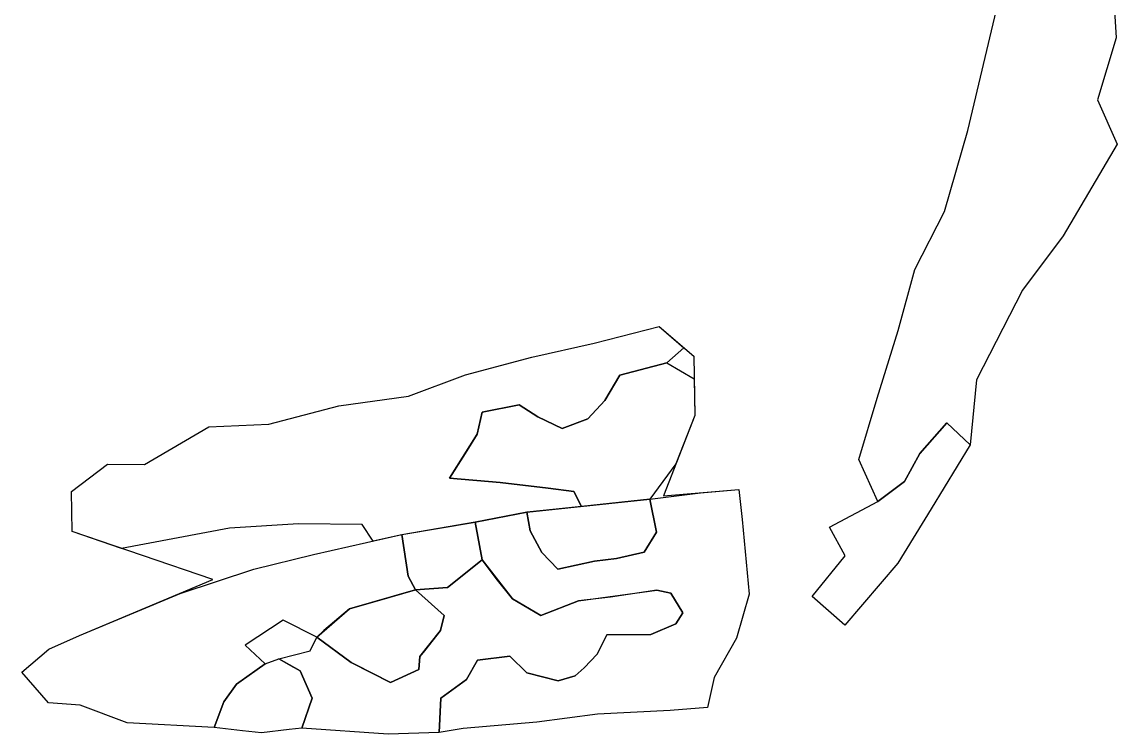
# Model space of a CAD drawing. Header units: metres. Extents: x 470001 to 470177, y 4349638 to 4349825.
# Drawn here: x 470000.6 to 470116, y 4349637.5 to 4349712.5 of the extents above; entities that cross this region are included whole.
import ezdxf

# ---------------------------------------------------------------- set-up
doc = ezdxf.new("R2010")
doc.units = ezdxf.units.M
for name, color, linetype in [('0.500-1.000', 4, 'Continuous'), ('1.000-1.500', 5, 'Continuous'), ('综合图_历史矿块', 7, 'Continuous')]:
    doc.layers.add(name, color=color, linetype=linetype)

msp = doc.modelspace()

# ---------------------------------------------------------------- linework, layer by layer
at = {"layer": '0.500-1.000', "color": 4, "lineweight": 30}
msp.add_lwpolyline([(470115.65, 4349715.41), (470115.92, 4349710.84), (470113.96, 4349704.32), (470116.02, 4349699.65), (470110.35, 4349690), (470106.06, 4349684.28), (470101.21, 4349674.83), (470100.54, 4349667.99), (470096.44, 4349661.24), (470092.91, 4349655.5), (470087.32, 4349648.99), (470083.89, 4349651.99), (470083.89, 4349651.99), (470087.36, 4349656.29), (470085.71, 4349659.31), (470090.82, 4349662.01), (470088.8, 4349666.43), (470090.73, 4349672.91), (470092.96, 4349680.04), (470094.72, 4349686.45), (470097.82, 4349692.57), (470100.28, 4349701.08), (470103.46, 4349714.4)], dxfattribs=at)
msp.add_lwpolyline([(470020.75, 4349653.78), (470005.9, 4349658.84), (470005.85, 4349663.07), (470009.65, 4349665.95), (470013.52, 4349665.92), (470020.33, 4349669.88), (470026.64, 4349670.16), (470034.01, 4349672.1), (470041.36, 4349673.1), (470047.35, 4349675.36), (470054.34, 4349677.22), (470060.93, 4349678.68), (470067.78, 4349680.45), (470071.41, 4349677.32), (470071.54, 4349671.08), (470068.21, 4349662.61), (470076.18, 4349663.27), (470076.52, 4349660.13), (470077.25, 4349652.24), (470075.93, 4349647.62), (470073.55, 4349643.49), (470072.87, 4349640.33), (470068.93, 4349639.99), (470061.27, 4349639.6), (470054.88, 4349638.78), (470047.12, 4349638.11), (470044.57, 4349637.69), (470039.2, 4349637.51), (470030.11, 4349638.14), (470028.79, 4349637.99), (470025.85, 4349637.64), (470023.85, 4349637.86), (470020.87, 4349638.2), (470011.72, 4349638.7), (470006.75, 4349640.56), (470003.43, 4349640.81), (470000.62, 4349644.03), (470003.47, 4349646.45), (470006.69, 4349647.9), (470020.75, 4349653.78)], close=True, dxfattribs=at)
at = {"layer": '1.000-1.500', "color": 5, "lineweight": 30}
msp.add_lwpolyline([(470115.65, 4349715.41), (470115.92, 4349710.84), (470113.96, 4349704.32), (470116.02, 4349699.65), (470110.35, 4349690), (470106.06, 4349684.28), (470101.21, 4349674.83), (470100.54, 4349667.99), (470096.44, 4349661.24), (470092.91, 4349655.5), (470087.32, 4349648.99), (470083.89, 4349651.99), (470083.89, 4349651.99), (470087.36, 4349656.29), (470085.71, 4349659.31), (470090.82, 4349662.01), (470088.8, 4349666.43), (470090.73, 4349672.91), (470092.96, 4349680.04), (470094.72, 4349686.45), (470097.82, 4349692.57), (470100.28, 4349701.08), (470103.46, 4349714.4)], dxfattribs=at)
msp.add_lwpolyline([(470020.75, 4349653.78), (470005.9, 4349658.84), (470005.85, 4349663.07), (470009.65, 4349665.95), (470013.52, 4349665.92), (470020.33, 4349669.88), (470026.64, 4349670.16), (470034.01, 4349672.1), (470041.36, 4349673.1), (470047.35, 4349675.36), (470054.34, 4349677.22), (470060.93, 4349678.68), (470067.78, 4349680.45), (470071.41, 4349677.32), (470071.54, 4349671.08), (470068.21, 4349662.61), (470076.18, 4349663.27), (470076.52, 4349660.13), (470077.25, 4349652.24), (470075.93, 4349647.62), (470073.55, 4349643.49), (470072.87, 4349640.33), (470068.93, 4349639.99), (470061.27, 4349639.6), (470054.88, 4349638.78), (470047.12, 4349638.11), (470044.57, 4349637.69), (470039.2, 4349637.51), (470030.11, 4349638.14), (470028.79, 4349637.99), (470025.85, 4349637.64), (470023.85, 4349637.86), (470020.87, 4349638.2), (470011.72, 4349638.7), (470006.75, 4349640.56), (470003.43, 4349640.81), (470000.62, 4349644.03), (470003.47, 4349646.45), (470006.69, 4349647.9), (470020.75, 4349653.78)], close=True, dxfattribs=at)
at = {"layer": '综合图_历史矿块', "color": 9}
msp.add_lwpolyline([(470115.65, 4349715.41), (470115.92, 4349710.84), (470113.96, 4349704.32), (470116.02, 4349699.65), (470110.35, 4349690), (470106.06, 4349684.28), (470101.21, 4349674.83), (470100.54, 4349667.99), (470098.07, 4349670.29), (470095.25, 4349667.07), (470093.61, 4349664.11), (470090.82, 4349662.01), (470090.82, 4349662.01), (470088.8, 4349666.43), (470090.73, 4349672.91), (470092.96, 4349680.04), (470094.72, 4349686.45), (470097.82, 4349692.57), (470100.28, 4349701.08), (470103.46, 4349714.4)], dxfattribs=at)
for points in [[(470029.75, 4349659.67), (470022.48, 4349659.22), (470011.11, 4349657.07), (470005.9, 4349658.84), (470005.85, 4349663.07), (470009.65, 4349665.95), (470013.52, 4349665.92), (470020.33, 4349669.88), (470026.64, 4349670.16), (470034.01, 4349672.1), (470041.36, 4349673.1), (470047.35, 4349675.36), (470054.34, 4349677.22), (470060.93, 4349678.68), (470067.78, 4349680.45), (470070.37, 4349678.21), (470068.58, 4349676.61), (470063.61, 4349675.31), (470062.06, 4349672.66), (470060.24, 4349670.72), (470057.56, 4349669.7), (470054.97, 4349670.92), (470053.01, 4349672.2), (470049.13, 4349671.43), (470048.58, 4349669.09), (470047.32, 4349667.06), (470045.69, 4349664.48), (470051.03, 4349664.01), (470056.07, 4349663.43), (470058.79, 4349663.06), (470059.57, 4349661.5), (470056.57, 4349661.17), (470053.82, 4349660.88), (470048.39, 4349659.84), (470040.64, 4349658.51), (470037.62, 4349657.84), (470036.48, 4349659.6), (470029.75, 4349659.67)], [(470059.57, 4349661.5), (470058.79, 4349663.06), (470056.07, 4349663.43), (470051.03, 4349664.01), (470045.69, 4349664.48), (470048.58, 4349669.09), (470049.13, 4349671.43), (470053.01, 4349672.2), (470054.97, 4349670.92), (470057.56, 4349669.7), (470060.24, 4349670.72), (470062.06, 4349672.66), (470063.61, 4349675.31), (470068.58, 4349676.61), (470071.46, 4349674.93), (470071.54, 4349671.08), (470069.54, 4349665.98), (470066.79, 4349662.27), (470059.57, 4349661.5)], [(470087.32, 4349648.99), (470083.89, 4349651.99), (470087.36, 4349656.29), (470085.71, 4349659.31), (470090.82, 4349662.01), (470093.61, 4349664.11), (470095.25, 4349667.07), (470098.07, 4349670.29), (470100.54, 4349667.99), (470096.44, 4349661.24), (470092.91, 4349655.5), (470087.32, 4349648.99)], [(470049.12, 4349655.87), (470048.39, 4349659.84), (470053.82, 4349660.88), (470054.19, 4349658.94), (470055.41, 4349656.65), (470057.09, 4349654.87), (470060.96, 4349655.73), (470063.28, 4349656.01), (470066.2, 4349656.67), (470067.49, 4349658.79), (470066.79, 4349662.27), (470072.14, 4349662.94), (470076.18, 4349663.27), (470076.52, 4349660.13), (470077.25, 4349652.24), (470075.93, 4349647.62), (470073.55, 4349643.49), (470072.87, 4349640.33), (470068.93, 4349639.99), (470061.27, 4349639.6), (470054.88, 4349638.78), (470047.12, 4349638.11), (470044.57, 4349637.69), (470044.76, 4349641.29), (470047.47, 4349643.25), (470048.63, 4349645.3), (470052.04, 4349645.71), (470053.82, 4349643.96), (470057.13, 4349643.14), (470058.91, 4349643.64), (470059.87, 4349644.48), (470061.24, 4349645.93), (470062.27, 4349647.98), (470066.88, 4349648), (470069.53, 4349649.12), (470070.25, 4349650.3), (470068.99, 4349652.36), (470067.53, 4349652.66), (470062.65, 4349651.95), (470059.27, 4349651.54), (470055.3, 4349650.01), (470052.31, 4349651.76), (470050.74, 4349653.72), (470049.12, 4349655.87)], [(470053.82, 4349660.88), (470066.79, 4349662.27), (470067.49, 4349658.79), (470066.2, 4349656.67), (470063.28, 4349656.01), (470060.96, 4349655.73), (470057.09, 4349654.87), (470055.41, 4349656.65), (470054.19, 4349658.94), (470053.82, 4349660.88)], [(470049.12, 4349655.87), (470045.45, 4349652.94), (470042.09, 4349652.71), (470041.31, 4349654.16), (470040.66, 4349658.52), (470048.39, 4349659.84), (470049.12, 4349655.87)], [(470000.62, 4349644.03), (470003.47, 4349646.45), (470006.69, 4349647.9), (470017.28, 4349652.33), (470025.07, 4349654.87), (470031.34, 4349656.43), (470040.66, 4349658.52), (470041.31, 4349654.16), (470042.09, 4349652.71), (470035.13, 4349650.71), (470032.42, 4349648.44), (470031.69, 4349647.74), (470028.16, 4349649.5), (470024.15, 4349646.88), (470026.25, 4349644.91), (470023.22, 4349642.76), (470021.9, 4349640.9), (470020.87, 4349638.2), (470011.72, 4349638.7), (470006.75, 4349640.56), (470003.43, 4349640.81), (470000.62, 4349644.03)], [(470027.68, 4349645.43), (470030.99, 4349646.3), (470031.69, 4349647.74), (470035.32, 4349645.04), (470039.47, 4349642.96), (470042.45, 4349644.32), (470042.56, 4349645.67), (470044.74, 4349648.41), (470045.1, 4349650.01), (470042.09, 4349652.71), (470045.45, 4349652.94), (470049.12, 4349655.87), (470052.31, 4349651.76), (470055.3, 4349650.01), (470059.27, 4349651.54), (470067.53, 4349652.66), (470068.99, 4349652.36), (470070.25, 4349650.3), (470069.53, 4349649.12), (470066.88, 4349648), (470062.27, 4349647.98), (470061.24, 4349645.93), (470059.87, 4349644.48), (470058.91, 4349643.64), (470057.13, 4349643.14), (470053.82, 4349643.96), (470052.04, 4349645.71), (470048.63, 4349645.3), (470047.47, 4349643.25), (470044.76, 4349641.29), (470044.57, 4349637.69), (470039.2, 4349637.51), (470030.11, 4349638.14), (470031.2, 4349641.3), (470029.95, 4349644.18), (470027.68, 4349645.43)], [(470045.1, 4349650.01), (470044.74, 4349648.41), (470043.05, 4349646.28), (470042.56, 4349645.67), (470042.45, 4349644.32), (470039.47, 4349642.96), (470035.74, 4349644.83), (470035.32, 4349645.04), (470031.69, 4349647.74), (470035.13, 4349650.71), (470038.1, 4349651.56), (470042.09, 4349652.71), (470045.1, 4349650.01)], [(470028.92, 4349644.75), (470029.95, 4349644.18), (470031.2, 4349641.3), (470030.11, 4349638.14), (470028.79, 4349637.99), (470025.85, 4349637.64), (470023.85, 4349637.87), (470020.87, 4349638.2), (470021.9, 4349640.9), (470023.22, 4349642.76), (470023.72, 4349643.11), (470026.25, 4349644.91), (470027.68, 4349645.43), (470028.92, 4349644.75)]]:
    msp.add_lwpolyline(points, close=True, dxfattribs=at)

doc.saveas('drawing.dxf')
